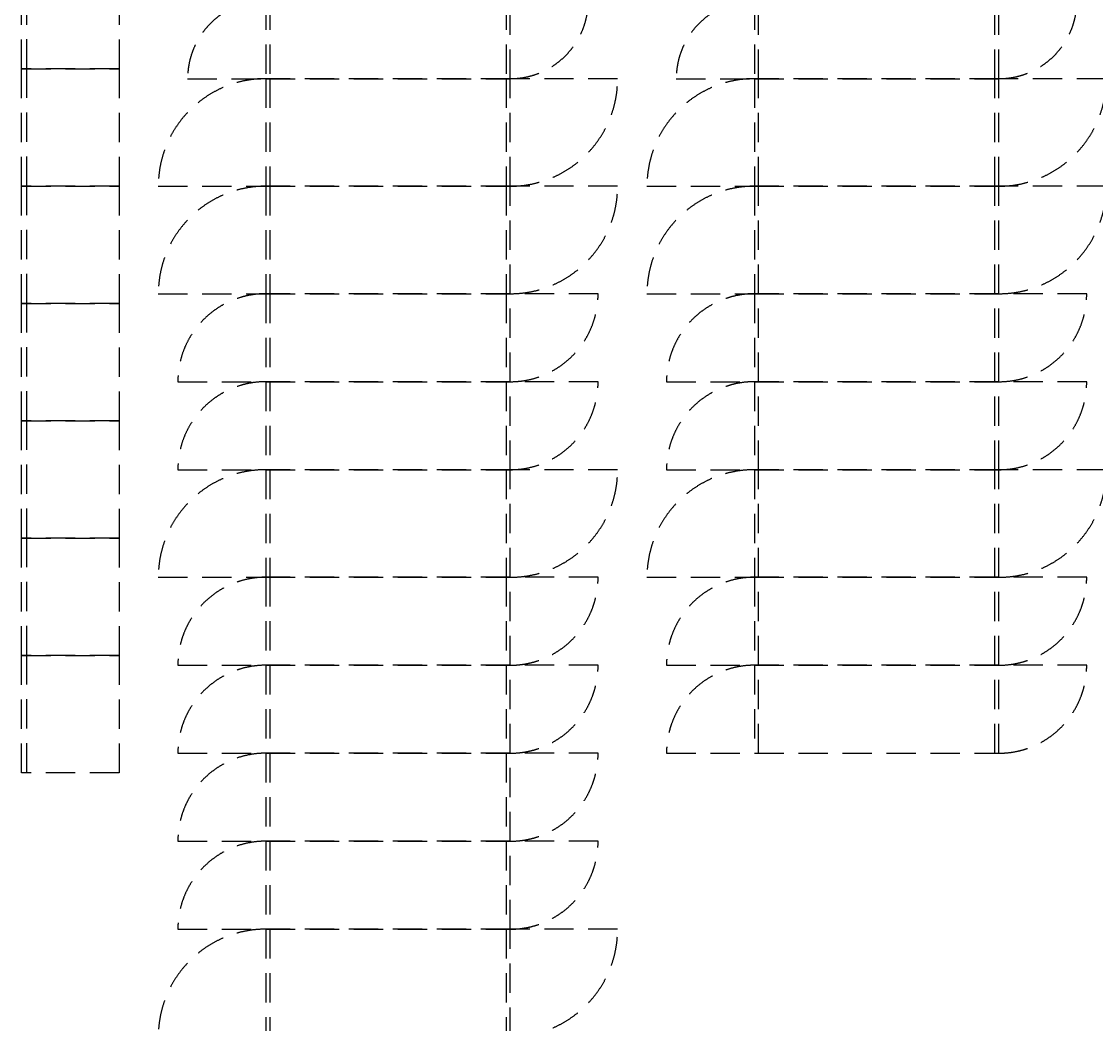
# Model space of a CAD drawing. Header units: millimetres. Extents: x -95754 to 177808, y 34455 to 150605.
# Drawn here: x 113454 to 124454, y 127930 to 138190 of the extents above; entities that cross this region are included whole.
import ezdxf

# ---------------------------------------------------------------- set-up
doc = ezdxf.new("R2010")
doc.units = ezdxf.units.MM
doc.header["$LTSCALE"] = 300
doc.linetypes.add('H1', pattern=[1.5, 1, -0.5])
doc.layers.add('------00 Switch Gear', color=8, linetype='Continuous')
doc.layers.add('A-ETC-전기', color=253, linetype='H1')

# ---------------------------------------------------------------- blocks, each defined once
blk = doc.blocks.new('UPS 600kV')
at = {"layer": 'A-ETC-전기'}
blk.add_line((800, 850), (-402, 850), dxfattribs=at)
blk.add_lwpolyline([(798, -100), (-402, -100), (-402, 900), (798, 900)], close=True, dxfattribs=at)
blk = doc.blocks.new('800X2500')
at = {"layer": 'A-ETC-전기'}
for p, q in [((-2460, 800), (-2460, 0)), ((800, 800), (-42, 800)), ((-40, 800), (-40, 0)), ((-3300, 0), (-2458, 0))]:
    blk.add_line(p, q, dxfattribs=at)
blk.add_lwpolyline([(-2500, 800), (-2500, 0), (0, 0), (0, 800)], close=True, dxfattribs=at)
for centre, start, end in [((-2500, 0), 90, 180), ((0, 800), 270, 0)]:
    blk.add_arc(centre, 800, start, end, dxfattribs=at)
blk = doc.blocks.new('1100X2500')
at = {"layer": 'A-ETC-전기'}
for p, q in [((-2460, 1100), (-2460, 0)), ((1100, 1100), (-42, 1100)), ((-40, 1100), (-40, 0)), ((-3600, 0), (-2458, 0))]:
    blk.add_line(p, q, dxfattribs=at)
at = {"layer": 'A-ETC-전기', "elevation": 0}
blk.add_lwpolyline([(-2500, 1100), (-2500, 0), (0, 0), (0, 1100)], close=True, dxfattribs=at)
at = {"layer": 'A-ETC-전기'}
for centre, start, end in [((-2500, 0), 90, 180), ((0, 1100), 270, 0)]:
    blk.add_arc(centre, 1100, start, end, dxfattribs=at)
blk = doc.blocks.new('900X2500')
at = {"layer": 'A-ETC-전기'}
for p, q in [((-2460, 900), (-2460, 0)), ((900, 900), (-42, 900)), ((-40, 900), (-40, 0)), ((-3400, 0), (-2458, 0))]:
    blk.add_line(p, q, dxfattribs=at)
at = {"layer": 'A-ETC-전기', "elevation": 0}
blk.add_lwpolyline([(-2500, 900), (-2500, 0), (0, 0), (0, 900)], close=True, dxfattribs=at)
at = {"layer": 'A-ETC-전기'}
for centre, start, end in [((-2500, 0), 90, 180), ((0, 900), 270, 0)]:
    blk.add_arc(centre, 900, start, end, dxfattribs=at)
blk = doc.blocks.new('1100x2200')
at = {"layer": 'A-ETC-전기'}
for p, q in [((-2160, 0), (-2160, 1100)), ((1400, 1100), (258, 1100)), ((260, 0), (260, 1100)), ((-3300, 0), (-2158, 0))]:
    blk.add_line(p, q, dxfattribs=at)
at = {"layer": 'A-ETC-전기', "elevation": 0}
blk.add_lwpolyline([(300, 0), (300, 1100), (-2200, 1100), (-2200, 0)], close=True, dxfattribs=at)
at = {"layer": 'A-ETC-전기'}
for centre, start, end in [((-2200, 0), 90, 180), ((300, 1100), 270, 0)]:
    blk.add_arc(centre, 1100, start, end, dxfattribs=at)
blk = doc.blocks.new('900x2200')
at = {"layer": 'A-ETC-전기'}
for p, q in [((-2460, 900), (-2460, 0)), ((900, 900), (-42, 900)), ((-40, 900), (-40, 0)), ((-3400, 0), (-2458, 0))]:
    blk.add_line(p, q, dxfattribs=at)
blk.add_lwpolyline([(-2500, 900), (-2500, 0), (0, 0), (0, 900)], close=True, dxfattribs=at)
for centre, start, end in [((-2500, 0), 90, 180), ((0, 900), 270, 0)]:
    blk.add_arc(centre, 900, start, end, dxfattribs=at)

msp = doc.modelspace()

# ---------------------------------------------------------------- block references
at = {"layer": '------00 Switch Gear'}
for name, p, rotation in [('UPS 600kV', (114353.6, 138107.4, 0), 89.99999999999999), ('UPS 600kV', (114353.6, 136907.4, 0), 89.99999999999999), ('1100X2500', (120953.6, 137605, 0), 180), ('UPS 600kV', (114353.6, 135707.4, 0), 89.99999999999999), ('1100X2500', (120953.6, 136505, 0), 180), ('UPS 600kV', (114353.6, 134507.4, 0), 89.99999999999999), ('900X2500', (120953.6, 135405, 0), 180), ('900X2500', (120953.6, 134505, 0), 180), ('UPS 600kV', (114353.6, 133307.4, 0), 89.99999999999999), ('1100X2500', (120953.6, 133605, 0), 180), ('UPS 600kV', (114353.6, 132107.4, 0), 89.99999999999999), ('900X2500', (120953.6, 132505, 0), 180), ('UPS 600kV', (114353.6, 130907.4, 0), 89.99999999999999), ('900X2500', (120953.6, 131605, 0), 180), ('1100x2200', (116253.6, 128905), 180)]:
    msp.add_blockref(name, p, dxfattribs=dict(at, rotation=rotation))
for name, p in [('1100X2500', (118453.6, 136505, 0)), ('1100X2500', (118453.6, 135405, 0)), ('900X2500', (118453.6, 134505, 0)), ('900X2500', (118453.6, 133605, 0)), ('1100X2500', (118453.6, 132505, 0)), ('900X2500', (118453.6, 131605, 0)), ('900X2500', (118453.6, 130705, 0)), ('900x2200', (118453.6, 129805)), ('900x2200', (118453.6, 128905))]:
    msp.add_blockref(name, p, dxfattribs=at)
at = {"layer": 'A-ETC-전기'}
msp.add_blockref('800X2500', (118453.6, 137605), dxfattribs=at)
at = {"layer": 'A-ETC-전기', "rotation": 180}
msp.add_blockref('800X2500', (120953.6, 138405), dxfattribs=at)

doc.saveas('drawing.dxf')
